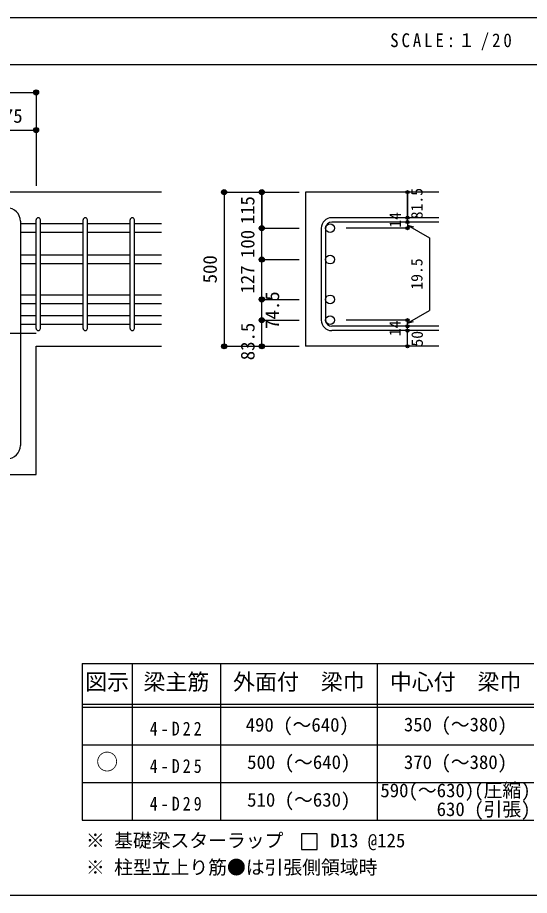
# Model space of a CAD drawing. Units: millimetres at full size, sheet at 1:20. Extents: x -3982 to 3969, y -2797 to 2801.
# Drawn here: x 759 to 2392, y 2 to 2801 of the extents above; entities that cross this region are included whole.
import ezdxf
from ezdxf.enums import TextEntityAlignment as Align

# ---------------------------------------------------------------- set-up
doc = ezdxf.new("R2010")
doc.units = ezdxf.units.MM
doc.header["$LTSCALE"] = 20
doc.header["$PDMODE"] = 32
doc.header["$PDSIZE"] = 10
doc.linetypes.add('CHAIN1', pattern=[8, 5, -1, 1, -1])
for name, color, linetype in [('6-1_躯体線', 2, 'Continuous'), ('6-4_フープ', 7, 'Continuous'), ('6-5_梁主筋', 7, 'Continuous'), ('6-6_S.T.P.', 7, 'Continuous'), ('6-7_文字', 7, 'Continuous'), ('6-D_寸法', 4, 'Continuous'), ('6-E_枠', 7, 'Continuous'), ('F-0_枠', 6, 'Continuous')]:
    doc.layers.add(name, color=color, linetype=linetype)
doc.styles.add('ＭＳ ゴシック', font='')
doc.styles.get('ＭＳ ゴシック').set_extended_font_data('MS Gothic')

msp = doc.modelspace()

# ---------------------------------------------------------------- linework, layer by layer
at = {"layer": '6-1_躯体線'}
for p, q in [((1218.29, 2244.12), (-81.71, 2244.12)), ((1678.29, 2244.12), (1678.29, 1752.62)), ((2103.29, 2244.12), (1678.29, 2244.12)), ((818.29, 1344.12), (818.29, 1752.62)), ((818.29, 1752.62), (1218.29, 1752.62)), ((2103.29, 1752.62), (1678.29, 1752.62))]:
    msp.add_line(p, q, dxfattribs=at)
msp.add_lwpolyline([(550.79, 944.12), (550.79, 1344.12), (818.29, 1344.12)], dxfattribs=at)
at = {"layer": '6-4_フープ'}
msp.add_line((768.29, 2152.12), (768.29, 1436.12), dxfattribs=at)
for centre, start, end in [((726.29, 2152.12), 0, 90), ((726.29, 1436.12), 270, 0)]:
    msp.add_arc(centre, 42, start, end, dxfattribs=at)
at = {"layer": '6-5_梁主筋'}
for p, q in [((818.29, 2143.2), (768.29, 2143.2)), ((968.29, 2143.2), (832.29, 2143.2)), ((1118.29, 2143.2), (982.29, 2143.2)), ((1218.29, 2143.2), (1132.29, 2143.2)), ((818.29, 2115.2), (768.29, 2115.2)), ((968.29, 2115.2), (832.29, 2115.2)), ((1118.29, 2115.2), (982.29, 2115.2)), ((1218.29, 2115.2), (1132.29, 2115.2)), ((818.29, 2043.12), (768.29, 2043.12)), ((968.29, 2043.12), (832.29, 2043.12)), ((1118.29, 2043.12), (982.29, 2043.12)), ((1218.29, 2043.12), (1132.29, 2043.12)), ((818.29, 2015.12), (768.29, 2015.12)), ((968.29, 2015.12), (832.29, 2015.12)), ((1118.29, 2015.12), (982.29, 2015.12)), ((1218.29, 2015.12), (1132.29, 2015.12)), ((818.29, 1916.12), (768.29, 1916.12)), ((968.29, 1916.12), (832.29, 1916.12)), ((1118.29, 1916.12), (982.29, 1916.12)), ((1218.29, 1916.12), (1132.29, 1916.12)), ((818.29, 1888.12), (768.29, 1888.12)), ((968.29, 1888.12), (832.29, 1888.12)), ((1118.29, 1888.12), (982.29, 1888.12)), ((1218.29, 1888.12), (1132.29, 1888.12)), ((818.29, 1850.12), (768.29, 1850.12)), ((968.29, 1850.12), (832.29, 1850.12)), ((1118.29, 1850.12), (982.29, 1850.12)), ((1218.29, 1850.12), (1132.29, 1850.12)), ((818.29, 1822.12), (768.29, 1822.12)), ((968.29, 1822.12), (832.29, 1822.12)), ((1118.29, 1822.12), (982.29, 1822.12)), ((1218.29, 1822.12), (1132.29, 1822.12))]:
    msp.add_line(p, q, dxfattribs=at)
at = {"layer": '6-5_梁主筋', "color": 3}
for centre in [(1756.29, 2129.2), (1756.29, 2029.12), (1756.29, 1902.12), (1756.29, 1836.12)]:
    msp.add_circle(centre, 14, dxfattribs=at)
at = {"layer": '6-6_S.T.P.'}
for p, q in [((818.29, 1809.62), (818.29, 2155.7)), ((832.29, 1809.62), (832.29, 2155.7)), ((968.29, 1809.62), (968.29, 2155.7)), ((982.29, 1809.62), (982.29, 2155.7)), ((1118.29, 1809.62), (1118.29, 2155.7)), ((1132.29, 1809.62), (1132.29, 2155.7)), ((2103.29, 2162.7), (1761.79, 2162.7)), ((1728.29, 2129.2), (1728.29, 1836.12)), ((1742.29, 2129.2), (1742.29, 1836.12)), ((2103.29, 2148.7), (1761.79, 2148.7)), ((2103.29, 1816.62), (1761.79, 1816.62)), ((2103.29, 1802.62), (1761.79, 1802.62))]:
    msp.add_line(p, q, dxfattribs=at)
for centre, radius, start, end in [((825.29, 2155.7), 7, 0, 180), ((825.29, 2155.7), 7, 0, 180), ((825.29, 2155.7), 7, 0, 180), ((825.29, 2155.7), 7, 0, 180), ((975.29, 2155.7), 7, 0, 180), ((1125.29, 2155.7), 7, 0, 180), ((1761.79, 2129.2), 33.5, 90, 180), ((1761.79, 2129.2), 19.5, 90, 180), ((1761.79, 1836.12), 33.5, 180, 270), ((1761.79, 1836.12), 19.5, 180, 270), ((825.29, 1809.62), 7, 180, 0), ((825.29, 1809.62), 7, 180, 0), ((825.29, 1809.62), 7, 180, 0), ((825.29, 1809.62), 7, 180, 0), ((975.29, 1809.62), 7, 180, 0), ((1125.29, 1809.62), 7, 180, 0)]:
    msp.add_arc(centre, radius, start, end, dxfattribs=at)
at = {"layer": '6-7_文字'}
msp.add_lwpolyline([(1665.3, 148.34), (1715.3, 148.34), (1715.3, 198.34), (1665.3, 198.34)], close=True, dxfattribs=at)
at = {"layer": '6-D_寸法'}
for p, q in [((-81.71, 2562.15), (818.29, 2562.15)), ((643.29, 2442.15), (818.29, 2442.15)), ((818.29, 2442.15), (818.29, 2264.12)), ((818.29, 2442.15), (818.29, 2264.12)), ((1418.29, 2244.12), (1538.29, 2244.12)), ((1418.29, 2244.12), (1538.29, 2244.12)), ((1418.29, 2244.12), (1418.29, 1752.62)), ((1538.29, 2244.12), (1658.29, 2244.12)), ((1538.29, 2244.12), (1538.29, 2129.2)), ((1538.29, 2129.2), (1538.29, 2244.12)), ((2003.29, 2148.7), (2003.29, 2162.7)), ((1538.29, 2129.2), (1658.29, 2129.2)), ((1538.29, 2029.12), (1538.29, 2129.2)), ((2003.29, 2129.2), (1807.2, 2129.2)), ((2003.29, 2148.7), (2003.29, 2129.2)), ((2003.29, 2138.95), (2073.35, 2098.5)), ((2003.29, 2138.95), (2022.61, 2133.77)), ((2073.35, 2098.5), (2073.35, 1866.82)), ((1538.29, 2029.12), (1658.29, 2029.12)), ((1538.29, 1902.12), (1538.29, 2029.12)), ((1538.29, 1836.12), (1538.29, 1902.12)), ((1538.29, 1902.12), (1658.29, 1902.12)), ((1538.29, 1902.12), (1658.29, 1902.12)), ((1538.29, 1902.12), (1658.29, 1902.12)), ((2003.29, 1826.37), (2073.35, 1866.82)), ((1538.29, 1836.12), (1658.29, 1836.12)), ((1538.29, 1836.12), (1658.29, 1836.12)), ((1538.29, 1836.12), (1658.29, 1836.12)), ((2003.29, 1836.12), (1807.2, 1836.12)), ((2003.29, 1816.62), (2003.29, 1836.12)), ((2003.29, 1826.37), (2022.61, 1831.55)), ((2003.29, 1802.62), (2003.29, 1816.62)), ((2003.29, 1752.62), (2003.29, 1802.62)), ((1538.29, 1752.62), (1658.29, 1752.62))]:
    msp.add_line(p, q, dxfattribs=at)
at = {"layer": '6-D_寸法', "linetype": 'CHAIN1'}
msp.add_line((-81.71, 1794.12), (818.29, 1794.12), dxfattribs=at)
at = {"layer": '6-D_寸法'}
for points in [[(818.29, 2562.15), (818.29, 2442.15), (818.29, 2264.12)], [(1418.29, 2244.12), (1538.29, 2244.12), (1658.29, 2244.12)], [(2003.29, 2162.7), (2003.29, 2244.12), (2003.29, 2162.7)], [(1418.29, 1752.62), (1538.29, 1752.62), (1538.29, 1836.12)]]:
    msp.add_lwpolyline(points, dxfattribs=at)
for centre, radius in [((818.29, 2562.15), 8), ((818.29, 2562.15), 7.2), ((818.29, 2562.15), 6.4), ((818.29, 2562.15), 5.6), ((818.29, 2562.15), 4.8), ((818.29, 2562.15), 4), ((818.29, 2562.15), 3.2), ((818.29, 2562.15), 2.4), ((818.29, 2562.15), 1.6), ((818.29, 2562.15), 0.8), ((818.29, 2442.15), 8), ((818.29, 2442.15), 7.2), ((818.29, 2442.15), 6.4), ((818.29, 2442.15), 5.6), ((818.29, 2442.15), 4.8), ((818.29, 2442.15), 4), ((818.29, 2442.15), 3.2), ((818.29, 2442.15), 2.4), ((818.29, 2442.15), 1.6), ((818.29, 2442.15), 0.8), ((1418.29, 2244.12), 8), ((1418.29, 2244.12), 7.2), ((1418.29, 2244.12), 6.4), ((1418.29, 2244.12), 5.6), ((1418.29, 2244.12), 4.8), ((1418.29, 2244.12), 4), ((1418.29, 2244.12), 3.2), ((1418.29, 2244.12), 2.4), ((1418.29, 2244.12), 1.6), ((1418.29, 2244.12), 0.8), ((1538.29, 2244.12), 8), ((1538.29, 2244.12), 7.2), ((1538.29, 2244.12), 6.4), ((1538.29, 2244.12), 5.6), ((1538.29, 2244.12), 4.8), ((1538.29, 2244.12), 4), ((1538.29, 2244.12), 3.2), ((1538.29, 2244.12), 2.4), ((1538.29, 2244.12), 1.6), ((1538.29, 2244.12), 0.8), ((2003.29, 2244.12), 4), ((2003.29, 2244.12), 3.6), ((2003.29, 2244.12), 3.2), ((2003.29, 2244.12), 2.8), ((2003.29, 2244.12), 2.4), ((2003.29, 2244.12), 2), ((2003.29, 2244.12), 1.6), ((2003.29, 2244.12), 1.2), ((2003.29, 2244.12), 0.8), ((2003.29, 2244.12), 0.4), ((2003.29, 2162.7), 4), ((2003.29, 2162.7), 3.6), ((2003.29, 2162.7), 3.2), ((2003.29, 2162.7), 2.8), ((2003.29, 2162.7), 2.4), ((2003.29, 2162.7), 2), ((2003.29, 2162.7), 1.6), ((2003.29, 2162.7), 1.2), ((2003.29, 2162.7), 0.8), ((2003.29, 2162.7), 0.4), ((1538.29, 2129.2), 8), ((1538.29, 2129.2), 7.2), ((1538.29, 2129.2), 6.4), ((1538.29, 2129.2), 5.6), ((1538.29, 2129.2), 4.8), ((1538.29, 2129.2), 4), ((1538.29, 2129.2), 3.2), ((1538.29, 2129.2), 2.4), ((1538.29, 2129.2), 1.6), ((1538.29, 2129.2), 0.8), ((2003.29, 2148.7), 4), ((2003.29, 2129.2), 4), ((2003.29, 2148.7), 3.6), ((2003.29, 2129.2), 3.6), ((2003.29, 2148.7), 3.2), ((2003.29, 2129.2), 3.2), ((2003.29, 2148.7), 2.8), ((2003.29, 2129.2), 2.8), ((2003.29, 2148.7), 2.4), ((2003.29, 2129.2), 2.4), ((2003.29, 2148.7), 2), ((2003.29, 2129.2), 2), ((2003.29, 2148.7), 1.6), ((2003.29, 2129.2), 1.6), ((2003.29, 2148.7), 1.2), ((2003.29, 2129.2), 1.2), ((2003.29, 2148.7), 0.8), ((2003.29, 2129.2), 0.8), ((2003.29, 2148.7), 0.4), ((2003.29, 2129.2), 0.4), ((1538.29, 2029.12), 8), ((1538.29, 2029.12), 7.2), ((1538.29, 2029.12), 6.4), ((1538.29, 2029.12), 5.6), ((1538.29, 2029.12), 4.8), ((1538.29, 2029.12), 4), ((1538.29, 2029.12), 3.2), ((1538.29, 2029.12), 2.4), ((1538.29, 2029.12), 1.6), ((1538.29, 2029.12), 0.8), ((1538.29, 1902.12), 8), ((1538.29, 1902.12), 7.2), ((1538.29, 1902.12), 6.4), ((1538.29, 1902.12), 5.6), ((1538.29, 1902.12), 4.8), ((1538.29, 1902.12), 4), ((1538.29, 1902.12), 3.2), ((1538.29, 1902.12), 2.4), ((1538.29, 1902.12), 1.6), ((1538.29, 1902.12), 0.8), ((1538.29, 1836.12), 8), ((1538.29, 1836.12), 7.2), ((1538.29, 1836.12), 6.4), ((1538.29, 1836.12), 5.6), ((1538.29, 1836.12), 4.8), ((1538.29, 1836.12), 4), ((1538.29, 1836.12), 3.2), ((1538.29, 1836.12), 2.4), ((1538.29, 1836.12), 1.6), ((1538.29, 1836.12), 0.8), ((2003.29, 1836.12), 4), ((2003.29, 1816.62), 4), ((2003.29, 1836.12), 3.6), ((2003.29, 1816.62), 3.6), ((2003.29, 1836.12), 3.2), ((2003.29, 1816.62), 3.2), ((2003.29, 1836.12), 2.8), ((2003.29, 1816.62), 2.8), ((2003.29, 1836.12), 2.4), ((2003.29, 1836.12), 2), ((2003.29, 1836.12), 1.6), ((2003.29, 1836.12), 1.2), ((2003.29, 1836.12), 0.8), ((2003.29, 1836.12), 0.4), ((2003.29, 1802.62), 4), ((2003.29, 1802.62), 3.6), ((2003.29, 1802.62), 3.2), ((2003.29, 1802.62), 2.8), ((2003.29, 1816.62), 2.4), ((2003.29, 1802.62), 2.4), ((2003.29, 1816.62), 2), ((2003.29, 1802.62), 2), ((2003.29, 1816.62), 1.6), ((2003.29, 1802.62), 1.6), ((2003.29, 1816.62), 1.2), ((2003.29, 1802.62), 1.2), ((2003.29, 1816.62), 0.8), ((2003.29, 1802.62), 0.8), ((2003.29, 1816.62), 0.4), ((2003.29, 1802.62), 0.4), ((1418.29, 1752.62), 8), ((1418.29, 1752.62), 7.2), ((1418.29, 1752.62), 6.4), ((1418.29, 1752.62), 5.6), ((1418.29, 1752.62), 4.8), ((1418.29, 1752.62), 4), ((1418.29, 1752.62), 3.2), ((1418.29, 1752.62), 2.4), ((1418.29, 1752.62), 1.6), ((1418.29, 1752.62), 0.8), ((1538.29, 1752.62), 8), ((1538.29, 1752.62), 7.2), ((1538.29, 1752.62), 6.4), ((1538.29, 1752.62), 5.6), ((1538.29, 1752.62), 4.8), ((1538.29, 1752.62), 4), ((1538.29, 1752.62), 3.2), ((1538.29, 1752.62), 2.4), ((1538.29, 1752.62), 1.6), ((1538.29, 1752.62), 0.8), ((2003.29, 1752.62), 4), ((2003.29, 1752.62), 3.6), ((2003.29, 1752.62), 3.2), ((2003.29, 1752.62), 2.8), ((2003.29, 1752.62), 2.4), ((2003.29, 1752.62), 2), ((2003.29, 1752.62), 1.6), ((2003.29, 1752.62), 1.2), ((2003.29, 1752.62), 0.8), ((2003.29, 1752.62), 0.4)]:
    msp.add_circle(centre, radius, dxfattribs=at)
at = {"layer": '6-D_寸法', "color": 7}
for p in [(818.29, 2562.15), (818.29, 2442.15), (1418.29, 2244.12), (1538.29, 2244.12), (2003.29, 2244.12), (2003.29, 2162.7), (1538.29, 2129.2), (2003.29, 2148.7), (2003.29, 2129.2), (1538.29, 2029.12), (1538.29, 1902.12), (1538.29, 1836.12), (2003.29, 1836.12), (2003.29, 1836.12), (2003.29, 1816.62), (2003.29, 1802.62), (1418.29, 1752.62), (1538.29, 1752.62), (2003.29, 1752.62)]:
    msp.add_point(p, dxfattribs=at)
at = {"layer": '6-E_枠', "color": 3}
for p, q in [((965.14, 741.85), (965.14, 241.85)), ((965.14, 741.85), (2406.83, 741.85)), ((965.14, 241.85), (2406.83, 241.85))]:
    msp.add_line(p, q, dxfattribs=at)
at = {"layer": '6-E_枠'}
for p, q in [((1125.14, 741.85), (1125.14, 241.85)), ((1406.83, 741.85), (1406.83, 241.85)), ((1906.83, 741.85), (1906.83, 241.85)), ((965.14, 611.85), (2406.83, 611.85)), ((965.14, 601.85), (2406.83, 601.85)), ((965.14, 481.85), (2406.83, 481.85)), ((965.14, 361.85), (2406.83, 361.85))]:
    msp.add_line(p, q, dxfattribs=at)
at = {"layer": 'F-0_枠'}
msp.add_line((-3981.92, 2800.77), (3969.4, 2800.77), dxfattribs=at)
at = {"layer": 'F-0_枠', "color": 2}
for p, q in [((-3981.92, 2650.77), (2482.4, 2650.77)), ((2482.4, 1.97), (-3981.92, 1.97))]:
    msp.add_line(p, q, dxfattribs=at)

# ---------------------------------------------------------------- texts
at = {"layer": '6-7_文字', "color": 2, "style": 'ＭＳ ゴシック'}
for s, p in [('図示', (975.14, 641.85)), ('梁主筋', (1160.98, 641.85)), ('外面付\u3000梁巾', (1446.83, 641.85)), ('中心付\u3000梁巾', (1946.83, 641.85)), ('○', (1010.14, 386.85))]:
    msp.add_text(s, height=51.32, dxfattribs=at).set_placement(p, align=Align.BOTTOM_LEFT)
at = {"layer": '6-7_文字', "style": 'ＭＳ ゴシック'}
for s, p in [('490 (～640)', (1487.14, 510.85)), ('350 (～380)', (1991.83, 511.85)), ('500 (～640)', (1491.83, 391.85)), ('370 (～380)', (1991.83, 391.85)), ('590(～630)(圧縮)', (1916.83, 301.85)), ('510 (～630)', (1491.83, 271.85)), ('      630 (引張)', (1916.83, 241.85)), ('※ 基礎梁スターラップ     D13 @125', (977.51, 142.13)), ('※ 柱型立上り筋●は引張側領域時', (977.51, 56.45))]:
    msp.add_text(s, height=43.99, dxfattribs=at).set_placement(p, align=Align.BOTTOM_LEFT)
at = {"layer": '6-7_文字', "color": 2, "insert": (1948.17, 2695.77), "char_height": 43.99, "attachment_point": 7, "style": 'ＭＳ ゴシック'}
msp.add_mtext('\\T1.34;\\W0.9;SCALE:１/20', dxfattribs=at)
at = {"layer": '6-7_文字', "char_height": 43.99, "attachment_point": 7, "style": 'ＭＳ ゴシック'}
for s, insert in [('\\T1.38;\\W0.85;4-D22', (1180.98, 511.85)), ('\\T1.38;\\W0.85;4-D25', (1180.98, 391.85)), ('\\T1.38;\\W0.85;4-D29', (1180.98, 271.85))]:
    msp.add_mtext(s, dxfattribs=dict(at, insert=insert))
at = {"layer": '6-D_寸法', "style": 'ＭＳ ゴシック'}
msp.add_text('175', height=43.99, dxfattribs=at).set_placement((685.79, 2452.15), align=Align.BOTTOM_LEFT)
for s, height, p in [('81.5', 36.66, (2062.44, 2157.78)), ('115', 43.99, (1528.29, 2141.66)), ('14', 36.66, (1993.29, 2130.77)), ('100', 43.99, (1528.29, 2034.16)), ('500', 43.99, (1408.29, 1953.37)), ('19.5', 36.66, (2062.29, 1933.27)), ('127', 43.99, (1528.29, 1920.62)), ('74.5', 43.99, (1607.08, 1808.18)), ('83.5', 43.99, (1528.7, 1708.2)), ('14', 36.66, (1992.63, 1784.95)), ('50', 36.66, (2063.36, 1751.83))]:
    msp.add_text(s, height=height, rotation=90, dxfattribs=at).set_placement(p, align=Align.BOTTOM_LEFT)

doc.saveas('drawing.dxf')
